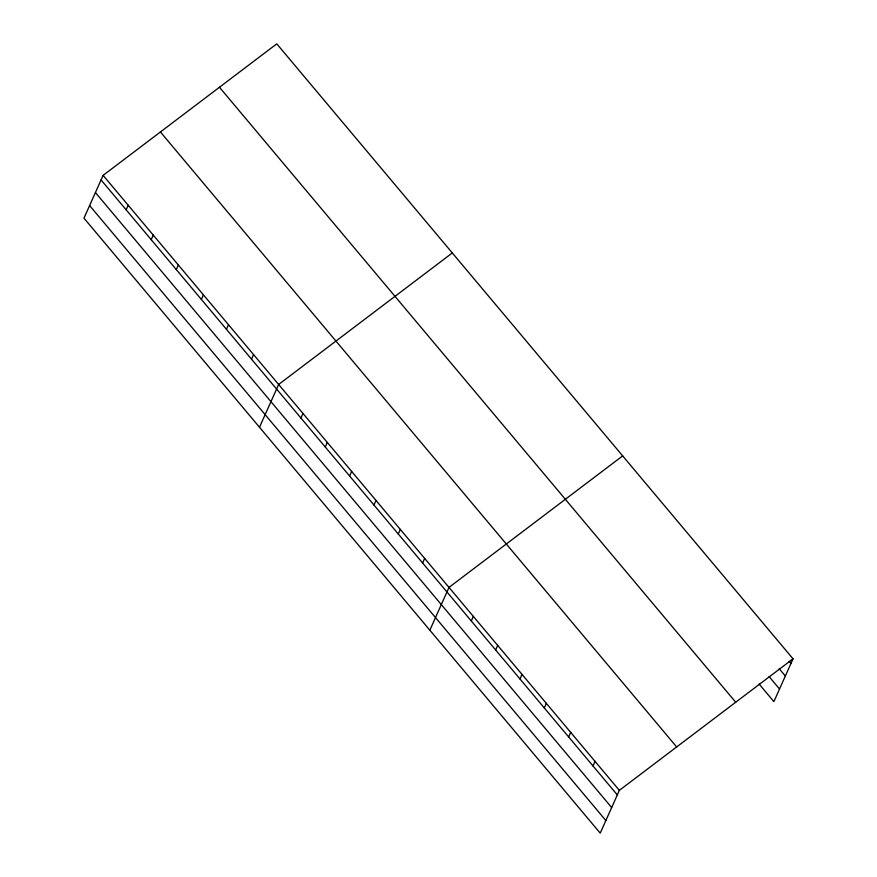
<?xml version="1.0" encoding="UTF-8"?>
<svg xmlns="http://www.w3.org/2000/svg" width="877" height="877" viewBox="0 0 877 877"><rect width="100%" height="100%" fill="white"/><g stroke="black" fill="none" stroke-linecap="round" stroke-linejoin="round"><path stroke-width="1.32" d="M103.113 175.367L83.973 218.165L600.219 833.15L619.359 790.352L793.027 658.835L276.781 43.85L103.113 175.367L619.359 790.352M126.145 209.811L128.195 205.24M151.217 239.684L153.267 235.113M176.299 269.557L178.338 264.975M201.37 299.43L203.42 294.847M226.441 329.292L228.491 324.72M251.524 359.164L253.563 354.593M259.493 427.263L278.645 384.466L452.302 252.949M300.932 418.033L302.982 413.451M325.268 447.018L327.318 442.447M349.605 476.014L351.655 471.442M373.942 505.009L375.992 500.427M398.279 533.994L400.329 529.423M422.615 562.99L424.665 558.419M429.862 630.201L449.002 587.404L622.67 455.887M471.289 620.971L473.339 616.399M495.626 649.967L497.676 645.395M519.962 678.962L522.012 674.38M544.31 707.947L546.349 703.376M568.647 736.943L570.686 732.361M592.984 765.939L595.023 761.357M793.027 658.835L773.887 701.633L759.109 684.027M789.245 661.335L790.977 663.407M779.258 668.778L785.343 676.024M769.096 676.595L779.521 689.015M219.469 87.251L735.715 702.236M160.425 131.967L676.671 746.952M101.074 179.949L617.32 794.924M95.429 192.556L611.675 807.542M89.618 205.558L605.864 820.532"/></g></svg>
